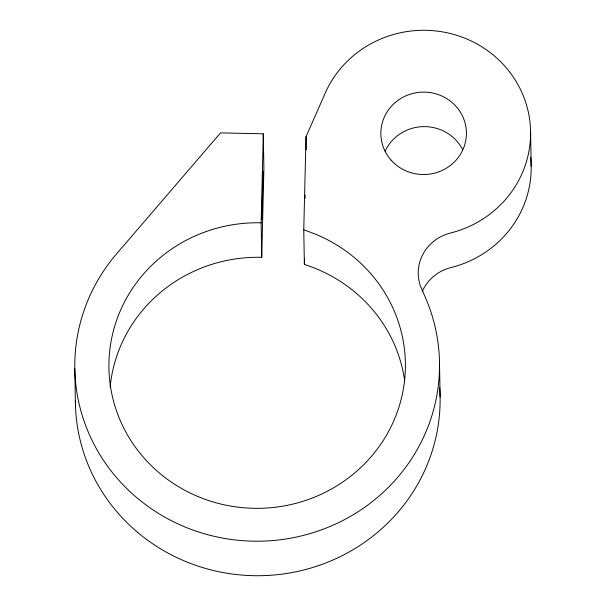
<?xml version="1.0" encoding="UTF-8"?>
<svg xmlns="http://www.w3.org/2000/svg" width="606" height="606" viewBox="0 0 606 606"><rect width="100%" height="100%" fill="white"/><g stroke="black" fill="none" stroke-linecap="round" stroke-linejoin="round"><path stroke-width="0.91" d="M305.045 198.594L305.121 195.056M110.133 387.075A148.258 142.796 -1 0 1 261.216 257.308L261.739 257.323L261.141 222.803L263.292 133.805L220.516 132.896L114.716 256.043A182.376 175.657 -1 0 0 121.109 482.709A182.376 175.657 -1 0 0 354.222 514.146A182.376 175.657 -1 0 0 425.579 297.963L420.223 285.471A42.814 41.238 -1 0 1 450.788 232.962L451.553 232.749A106.974 103.035 -1 0 0 523.804 97.058A106.974 103.035 -1 0 0 376.849 40.723L370.895 43.746A106.974 103.035 -1 0 0 326.263 90.771L306.022 136.691L303.765 229.825L304.371 264.337L306.848 265.269A148.258 142.796 -1 0 1 404.687 380.841M261.739 257.323L263.898 168.324L263.292 133.805M304.371 264.337L304.507 258.694M261.141 222.803L260.61 222.796A148.258 142.796 -1 0 0 120.352 420.746A148.258 142.796 -1 0 0 364.986 463.416A148.258 142.796 -1 0 0 306.242 230.75L303.765 229.825M530.591 131.873L531.189 166.385M439.502 362.396L440.107 396.907M306.022 136.691L306.25 149.75M74.811 368.721L75.409 403.232M422.124 291.706A42.814 41.238 -1 0 1 451.394 267.481L452.159 267.261A106.974 103.035 -1 0 0 530.636 157.159M439.691 387.719A182.376 175.657 -1 0 1 264.14 575.609A182.376 175.657 -1 0 1 75.386 400.475M385.174 151.053A42.791 41.216 -1 0 1 423.42 126.631A42.791 41.216 -1 0 1 462.59 149.538M261.974 212.327L262.004 219.516L263.027 171.604L261.974 212.327M391.181 160.234L389.491 158.219A42.791 41.216 -1 0 1 417.458 92.551A42.791 41.216 -1 0 1 463.704 147.712A42.791 41.216 -1 0 1 391.181 160.234"/></g></svg>
